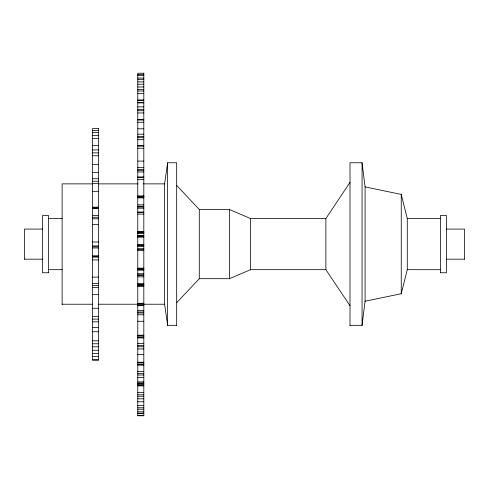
<?xml version="1.0" encoding="UTF-8"?>
<svg xmlns="http://www.w3.org/2000/svg" width="489" height="489" viewBox="0 0 489 489"><rect width="100%" height="100%" fill="white"/><g stroke="black" fill="none" stroke-linecap="round" stroke-linejoin="round"><path stroke-width="0.73" d="M164.622 304.445L164.622 183.87L167.635 162.77L176.676 162.77L176.676 325.546M325.888 269.781L325.888 218.534L350.002 182.36M176.676 302.728L199.286 278.699L229.427 278.699L250.527 269.683L325.888 269.683L350.002 305.729M48.564 272.715L42.537 272.795L42.537 215.521L48.564 215.521L48.564 272.795M137.788 74.438L143.815 74.438M137.788 75.532L143.815 75.532M137.788 78.069L143.815 78.069M137.788 79.536L143.815 79.536M137.788 81.889L143.815 81.889M137.788 84.23L143.815 84.23M137.788 86.975L143.815 86.975M137.788 89.542L143.815 89.542M137.788 91.015L143.815 91.015M137.788 93.368L143.815 93.368M137.788 99.952L143.815 99.952M137.788 100.624L143.815 100.624M137.788 102.708L143.815 102.708M137.788 102.824L143.815 102.824M137.788 106.877L143.815 106.877M137.788 109.347L143.815 109.347M137.788 110.734L143.815 110.734M137.788 112.959L143.815 112.959M137.788 119.353L143.815 119.353M137.788 120.019L143.815 120.019M137.788 122.238L143.815 122.238M137.788 128.784L143.815 128.784M92.574 130.618L98.601 130.618M92.574 132.47L98.601 132.47M137.788 134.188L143.815 134.188M92.574 135.52L98.601 135.52M137.788 136.425L143.815 136.425M137.788 137.66L143.815 137.66M92.574 138.589L98.601 138.589M137.788 139.64L143.815 139.64M137.788 145.484L143.815 145.484M92.574 145.581L98.601 145.581M137.788 146.119L143.815 146.119M137.788 148.234L143.815 148.234M92.574 149.927L98.601 149.927M92.574 152.874L98.601 152.874M92.574 155.753L98.601 155.753M137.788 161.089L143.815 161.089M365.075 301.432L365.075 186.884L362.062 162.77L350.002 162.77L350.002 325.546M92.574 164.622L98.601 164.622M137.788 167.44L143.815 167.44M137.788 169.322L143.815 169.322M137.788 170.337L143.815 170.337M137.788 171.957L143.815 171.957M92.574 172.464L98.601 172.464M137.788 176.945L143.815 176.945M137.788 177.507L143.815 177.507M92.574 178.778L98.601 178.778M137.788 179.408L143.815 179.408M92.574 181.266L98.601 181.266M92.574 183.613L98.601 183.613M92.494 183.87L62.127 183.87L62.127 304.445M98.57 183.87L138.045 183.87M143.363 183.87L164.622 183.87M92.574 191.321L98.601 191.321M137.788 196.052L143.815 196.052M137.788 196.199L143.815 196.199M137.788 196.59L143.815 196.59M137.788 196.676L143.815 196.676M137.788 196.835L143.815 196.835M137.788 197.654L143.815 197.617M137.788 197.88L143.815 197.88M137.788 204.836L143.815 204.836M137.788 206.26L143.815 206.26M137.788 207L143.815 207M92.574 207.171L98.601 207.171M92.574 207.929L98.601 207.929M137.788 208.18L143.815 208.18M176.676 185.374L199.286 209.494L229.427 209.494L250.527 218.534L325.888 218.534M137.788 212.043L143.815 212.043M137.788 212.501L143.815 212.501M137.788 214.078L143.815 214.078M92.574 215.545L98.601 215.545M92.574 217.275L98.601 217.275M48.564 218.534L62.127 218.534M365.075 186.884L401.249 194.42L407.276 218.534L440.436 218.534M92.574 218.803L98.601 218.803M92.574 224.42L98.601 224.42M42.537 229.084L24.45 229.084L24.45 259.225M446.463 229.084L464.55 229.084L464.55 259.225M137.788 231.768L143.815 231.768M137.788 232L143.815 232M137.788 232.685L143.815 232.685M137.788 232.862L143.815 232.862M137.788 233.167L143.815 233.167M137.788 235.441L143.815 235.441M137.788 236.022L143.815 236.022M137.788 236.383L143.815 236.383M137.788 237.177L143.815 237.177M92.574 241.994L98.601 241.994M137.788 244.359L143.815 244.359M137.788 245.252L143.815 245.252M137.788 245.674L143.815 245.674M92.574 245.93L98.601 245.93M137.788 246.346L143.815 246.346M92.574 246.835L98.601 246.835M92.574 247.972L98.601 247.972M137.788 248.877L143.815 248.877M137.788 249.207L143.815 249.207M137.788 250.386L143.815 250.386M92.574 255.79L98.601 255.79M92.574 256.554L98.601 256.554M92.574 257.08L98.601 257.08M24.45 259.176L42.537 259.176M446.463 259.176L464.55 259.176M92.574 259.928L98.601 259.928M137.788 268.161L143.815 268.161M137.788 268.467L143.815 268.467M137.788 269.415L143.815 269.415M48.564 269.696L62.127 269.683M137.788 269.677L143.815 269.677M440.436 269.696L407.276 269.683L401.249 293.712L365.075 301.224L362.062 325.326L350.002 325.326M137.788 270.111L143.815 270.111M137.788 273.748L143.815 273.748M137.788 274.842L143.815 274.842M137.788 275.521L143.815 275.521M137.788 276.86L143.815 276.86M92.574 277.11L98.601 277.11M92.574 283.608L98.601 283.608M137.788 283.883L143.815 283.883M137.788 284.195L143.815 284.195M137.788 284.28L143.815 284.28M137.788 284.415L143.815 284.415M92.574 285.448L98.601 285.448M137.788 285.472L143.815 285.472M137.788 285.655L143.815 285.655M137.788 286.365L143.815 286.365M92.574 287.489L98.601 287.489M92.574 294.665L98.601 294.665M137.788 303.272L143.815 303.272M137.788 303.638L143.815 303.638M62.127 304.225L92.494 304.225M98.57 304.225L138.045 304.225M143.363 304.225L164.622 304.225L167.635 325.326L176.676 325.326M137.788 304.788L143.815 304.788M137.788 305.124L143.815 305.124M137.788 305.662L143.815 305.662M92.574 308.278L98.601 308.278M137.788 310.472L143.815 310.472M137.788 312.019L143.815 312.019M137.788 312.984L143.815 312.984M137.788 314.794L143.815 314.794M92.574 316.56L98.601 316.56M92.574 319.115L98.601 319.115M137.788 321.279L143.815 321.279M92.574 321.811L98.601 321.811M92.574 327.477L98.601 327.477M92.574 331.744L98.601 331.744M137.788 335.209L143.815 335.209M137.788 335.613L143.815 335.613M137.788 336.909L143.815 336.909M137.788 337.294L143.815 337.294M137.788 337.911L143.815 337.911M92.574 340.809L98.601 340.809M137.788 343.626L143.815 343.626M92.574 343.767L98.601 343.767M137.788 345.552L143.815 345.552M92.574 346.793L98.601 346.793M137.788 346.75L143.815 346.75M137.788 348.932L143.815 348.932M92.574 350.271L98.601 350.271M92.574 353.431L98.601 353.431M137.788 354.531L143.815 354.531M92.574 356.438L98.601 356.438M92.574 359.433L98.601 359.433M137.788 362.251L143.815 362.251M137.788 362.667L143.815 362.667M137.788 364.048L143.815 364.048M137.788 364.458L143.815 364.458M137.788 365.124L143.815 365.124M137.788 371.438L143.815 371.438M137.788 373.627L143.815 373.627M137.788 374.996L143.815 374.996M137.788 377.435L143.815 377.435M137.788 381.897L143.815 381.897M137.788 382.979L143.815 382.979M137.788 383.388L143.815 383.388M137.788 384.77L143.815 384.77M137.788 385.191L143.815 385.191M137.788 385.864L143.815 385.864M137.788 392.441L143.815 392.441M137.788 394.782L143.815 394.782M137.788 396.243L143.815 396.243M137.788 398.804L143.815 398.804M137.788 401.787L143.815 401.787M137.788 405.412L143.815 405.412M137.788 407.777L143.815 407.777M137.788 409.25L143.815 409.25M137.788 411.799L143.815 411.799M137.788 413.193L143.815 413.193M137.788 413.376L143.815 413.376M137.788 415.503L143.815 415.503M440.436 272.715L446.463 272.795L446.463 215.521L440.436 215.521L440.436 272.795M407.276 218.534L407.276 269.781M401.249 194.42L401.249 293.895M362.062 162.77L362.062 325.546M250.527 218.534L250.527 269.781M229.427 209.494L229.427 278.822M199.286 209.494L199.286 278.822M167.635 162.77L167.635 325.546M143.815 73.228L137.788 73.228L137.788 415.772L143.815 415.772L143.815 73.228M98.601 128.521L92.574 128.521L92.574 360.295L98.601 360.295L98.601 128.521M98.601 208.021L92.574 208.021L98.601 208.063"/></g></svg>
